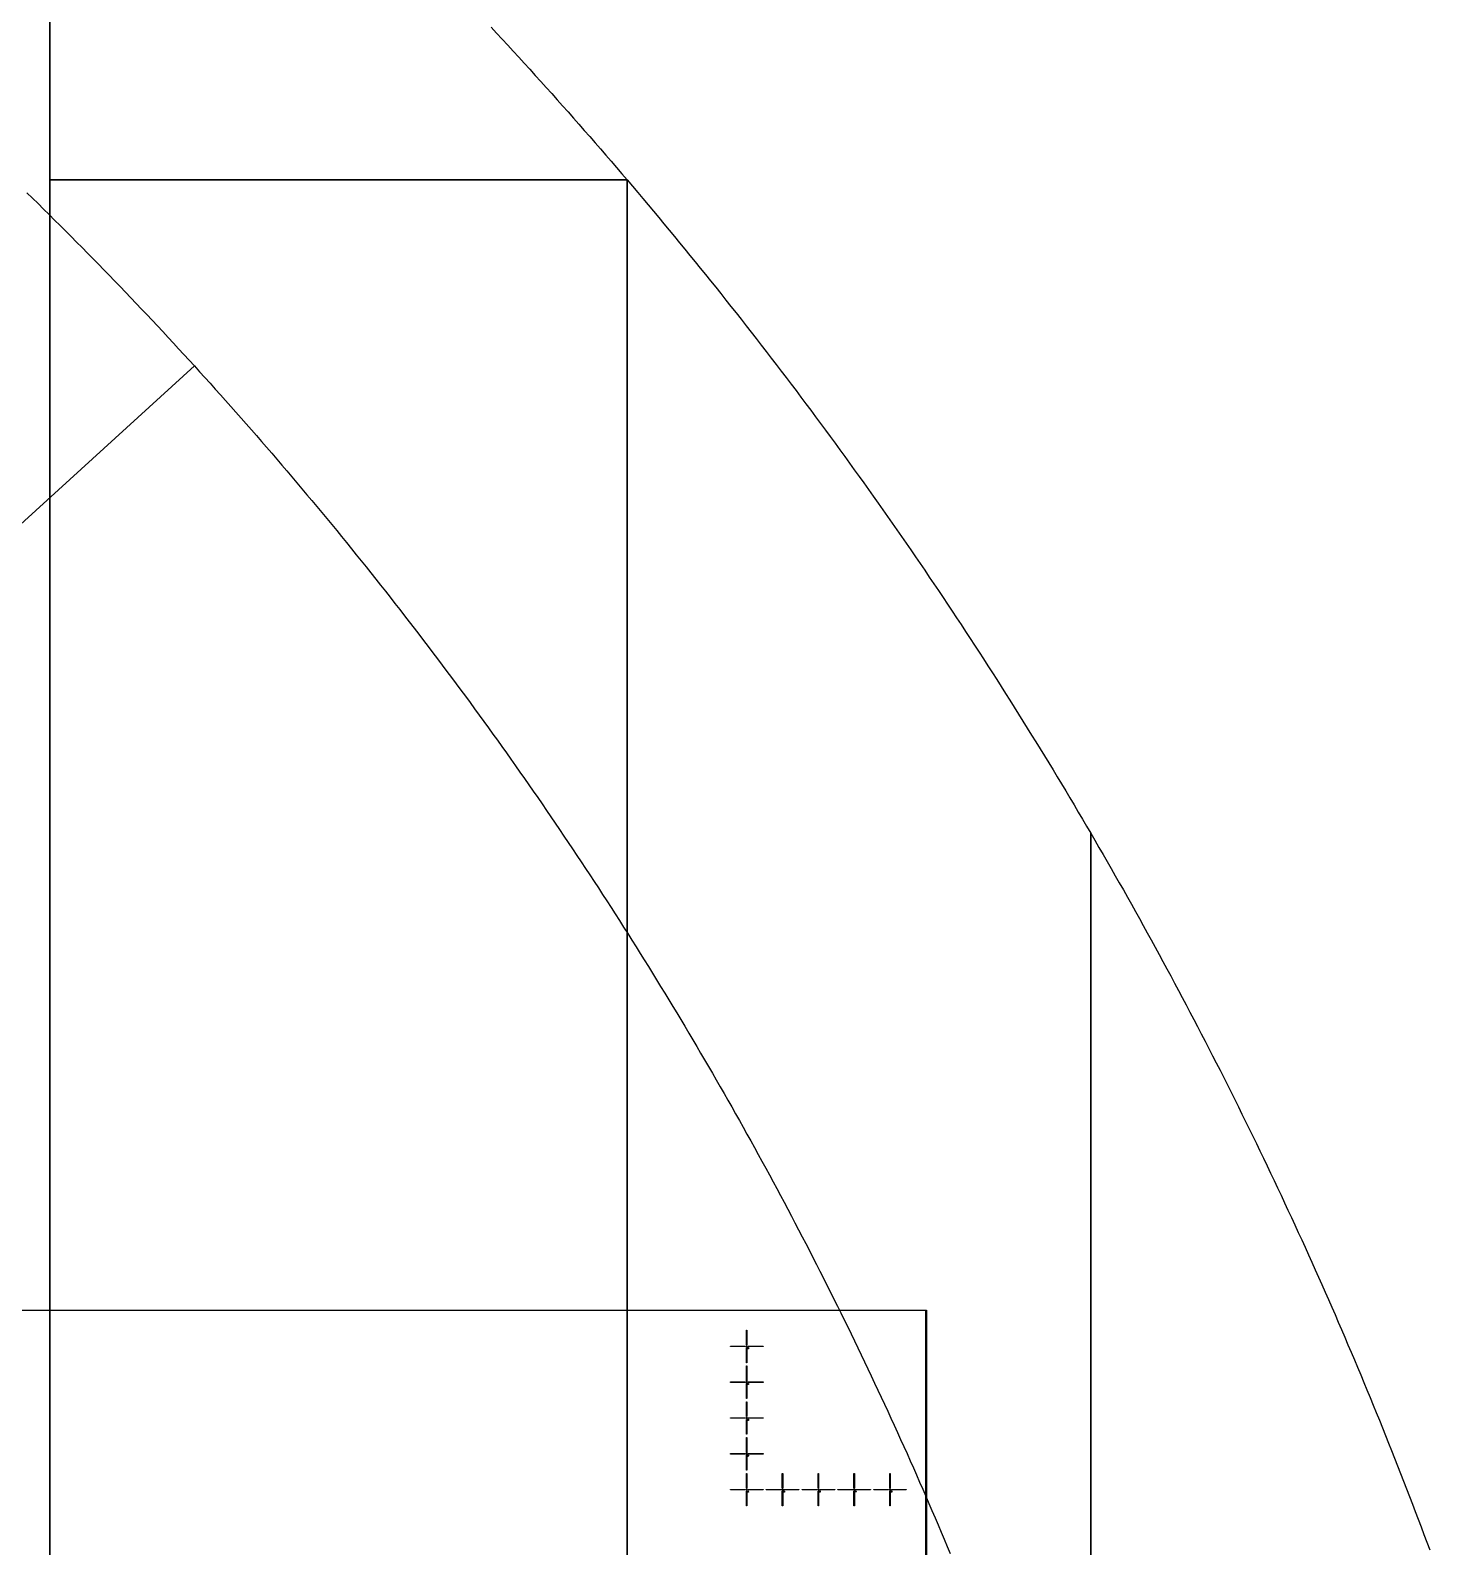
# Model space of a CAD drawing. Extents: x -25400 to 25400, y -24113 to 25400.
# Drawn here: x 16007 to 23821, y 8834 to 17302 of the extents above; entities that cross this region are included whole.
import ezdxf

# ---------------------------------------------------------------- set-up
doc = ezdxf.new("R2010")
doc.units = 0
for name, color, linetype in [('L0D0', 1, 'CONTINUOUS'), ('L1D0', 2, 'CONTINUOUS'), ('L3D0', 3, 'CONTINUOUS')]:
    doc.layers.add(name, color=color, linetype=linetype)

msp = doc.modelspace()

# ---------------------------------------------------------------- linework, layer by layer
at = {"layer": 'L0D0'}
for points in [[(16115.797, 19632.653), (16115.797, -19632.653)], [(18579.501, 17319.416), (18610.633, 17285.957), (18641.706, 17252.443), (18672.718, 17218.873), (18703.67, 17185.247), (18734.561, 17151.566), (18765.392, 17117.829), (18796.162, 17084.036), (18826.871, 17050.189), (18857.519, 17016.286), (18888.106, 16982.328), (18918.632, 16948.315), (18949.096, 16914.247), (18979.5, 16880.124), (19009.842, 16845.947), (19040.122, 16811.715), (19070.34, 16777.429), (19100.497, 16743.088), (19130.592, 16708.693), (19160.625, 16674.245), (19190.597, 16639.742), (19220.506, 16605.185), (19250.352, 16570.574), (19280.137, 16535.91), (19309.859, 16501.193), (19339.518, 16466.422), (16115.797, 16466.422), (16115.797, 19632.653)], [(16115.797, -19632.653), (16115.797, 16466.422), (19339.518, 16466.422), (19339.518, -16466.422)], [(19339.518, -16466.422), (19339.518, 16466.422), (19369.115, 16431.597), (19398.649, 16396.72), (19428.12, 16361.789), (19457.529, 16326.805), (19486.874, 16291.769), (19516.157, 16256.68), (19545.376, 16221.538), (19574.532, 16186.343), (19603.624, 16151.096), (19632.653, 16115.797), (19661.619, 16080.446), (19690.521, 16045.043), (19719.359, 16009.587), (19748.133, 15974.08), (19776.843, 15938.522), (19805.49, 15902.911), (19834.072, 15867.249), (19862.59, 15831.536), (19891.043, 15795.771), (19919.433, 15759.956), (19947.757, 15724.089), (19976.018, 15688.171), (20004.213, 15652.203), (20032.344, 15616.184), (20060.41, 15580.114), (20088.411, 15543.994), (20116.347, 15507.824), (20144.217, 15471.603), (20172.023, 15435.333), (20199.763, 15399.012), (20227.438, 15362.641), (20255.047, 15326.221), (20282.591, 15289.751), (20310.069, 15253.232), (20337.482, 15216.663), (20364.828, 15180.045), (20392.109, 15143.378), (20419.323, 15106.662), (20446.472, 15069.897), (20473.554, 15033.083), (20500.57, 14996.22), (20527.52, 14959.309), (20554.403, 14922.35), (20581.22, 14885.342), (20607.97, 14848.286), (20634.653, 14811.182), (20661.269, 14774.03), (20687.819, 14736.83), (20714.302, 14699.582), (20740.717, 14662.287), (20767.065, 14624.944), (20793.347, 14587.554), (20819.56, 14550.117), (20845.707, 14512.633), (20871.786, 14475.101), (20897.797, 14437.523), (20923.741, 14399.898), (20949.617, 14362.227), (20975.425, 14324.509), (21001.165, 14286.744), (21026.838, 14248.933), (21052.442, 14211.077), (21077.978, 14173.174), (21103.445, 14135.225), (21128.845, 14097.231), (21154.176, 14059.191), (21179.439, 14021.105), (21204.633, 13982.974), (21229.758, 13944.798), (21254.815, 13906.576), (21279.802, 13868.31), (21304.721, 13829.998), (21329.571, 13791.642), (21354.352, 13753.241), (21379.064, 13714.796), (21403.706, 13676.306), (21428.28, 13637.772), (21452.783, 13599.194), (21477.218, 13560.572), (21501.583, 13521.906), (21525.878, 13483.196), (21550.104, 13444.443), (21574.259, 13405.646), (21598.345, 13366.805), (21622.361, 13327.922), (21646.307, 13288.995), (21670.183, 13250.025), (21693.989, 13211.012), (21717.725, 13171.956), (21741.39, 13132.858), (21764.985, 13093.718), (21788.509, 13054.534), (21811.963, 13015.309), (21835.346, 12976.042), (21858.659, 12936.732), (21881.901, 12897.381), (21905.071, 12857.988), (21928.171, 12818.553), (21928.171, -12818.553)], [(15988.143, 16394.794), (16019.189, 16364.461), (16050.177, 16334.069), (16081.108, 16303.619), (16111.98, 16273.109), (16142.795, 16242.542), (16173.552, 16211.916), (16204.25, 16181.232), (16234.891, 16150.49), (16265.473, 16119.689), (16295.997, 16088.831), (16326.462, 16057.915), (16356.868, 16026.942), (16387.216, 15995.91), (16417.505, 15964.822), (16447.735, 15933.675), (16477.906, 15902.472), (16508.017, 15871.212), (16538.07, 15839.894), (16568.063, 15808.52), (16597.996, 15777.089), (16627.87, 15745.601), (16657.684, 15714.057), (16687.438, 15682.456), (16717.132, 15650.798), (16746.766, 15619.085), (16776.34, 15587.316), (16805.854, 15555.49), (16835.307, 15523.609), (16864.7, 15491.671), (16894.033, 15459.679), (16923.304, 15427.63), (0, 0)], [(0, 0), (16923.304, 15427.63), (16952.515, 15395.526), (16981.665, 15363.367), (17010.754, 15331.153), (17039.782, 15298.884), (17068.748, 15266.559), (17097.653, 15234.18), (17126.497, 15201.746), (17155.28, 15169.258), (17184, 15136.715), (17212.659, 15104.117), (17241.256, 15071.466), (17269.791, 15038.76), (17298.265, 15006), (17326.676, 14973.186), (17355.024, 14940.319), (17383.311, 14907.398), (17411.535, 14874.423), (17439.696, 14841.395), (17467.795, 14808.313), (17495.831, 14775.179), (17523.804, 14741.991), (17551.714, 14708.75), (17579.561, 14675.457), (17607.345, 14642.11), (17635.066, 14608.711), (17662.723, 14575.26), (17690.317, 14541.756), (17717.848, 14508.2), (17745.314, 14474.592), (17772.717, 14440.932), (17800.056, 14407.22), (17827.332, 14373.456), (17854.543, 14339.641), (17881.69, 14305.774), (17908.772, 14271.856), (17935.791, 14237.886), (17962.745, 14203.866), (17989.634, 14169.794), (18016.459, 14135.671), (18043.219, 14101.498), (18069.914, 14067.274), (18096.545, 14032.999), (18123.11, 13998.674), (18149.61, 13964.299), (18176.045, 13929.873), (18202.415, 13895.398), (18228.72, 13860.872), (18254.958, 13826.297), (18281.132, 13791.672), (18307.239, 13756.998), (18333.281, 13722.274), (18359.257, 13687.501), (18385.167, 13652.678), (18411.011, 13617.807), (18436.789, 13582.887), (18462.501, 13547.918), (18488.146, 13512.9), (18513.725, 13477.834), (18539.237, 13442.719), (18564.683, 13407.556), (18590.062, 13372.345), (18615.374, 13337.085), (18640.619, 13301.778), (18665.798, 13266.423), (18690.909, 13231.021), (18715.954, 13195.571), (18740.931, 13160.073), (18765.84, 13124.528), (18790.682, 13088.936), (18815.457, 13053.297), (18840.164, 13017.611), (18864.804, 12981.879), (18889.375, 12946.1), (18913.879, 12910.274), (18938.315, 12874.402), (18962.683, 12838.483), (18986.983, 12802.519), (19011.214, 12766.508), (19035.378, 12730.452), (19059.472, 12694.35), (19083.499, 12658.202), (19107.457, 12622.009), (19131.346, 12585.77), (19155.166, 12549.486), (19178.918, 12513.158), (19202.601, 12476.784), (19226.214, 12440.365), (19249.759, 12403.902), (19273.234, 12367.394), (19296.641, 12330.842), (19319.978, 12294.245), (19343.245, 12257.604), (19366.443, 12220.92), (19389.572, 12184.191), (19412.631, 12147.418), (19435.62, 12110.602), (19458.539, 12073.743), (19481.388, 12036.84), (19504.168, 11999.893), (19526.877, 11962.904), (19549.516, 11925.872), (19572.085, 11888.797), (19594.584, 11851.679), (19617.012, 11814.518), (19639.37, 11777.315), (19661.657, 11740.07), (19683.874, 11702.783), (19706.019, 11665.453), (19728.094, 11628.082), (19750.099, 11590.669), (19772.032, 11553.214), (19793.894, 11515.718), (19815.685, 11478.18), (19837.405, 11440.601), (19859.054, 11402.981), (19880.631, 11365.321), (19902.137, 11327.619), (19923.571, 11289.876), (19944.934, 11252.093), (19966.225, 11214.27), (19987.445, 11176.406), (20008.592, 11138.502), (20029.668, 11100.559), (20050.672, 11062.575), (20071.604, 11024.551), (20092.463, 10986.488), (20113.251, 10948.386), (20133.966, 10910.244), (20154.609, 10872.063), (20175.179, 10833.842), (20195.677, 10795.583), (20216.103, 10757.286), (20236.456, 10718.949), (20256.736, 10680.574), (20276.943, 10642.161), (20297.077, 10603.709), (20317.139, 10565.219), (20337.128, 10526.692), (20357.043, 10488.126), (20376.886, 10449.523), (20396.655, 10410.882), (20416.351, 10372.204), (20435.973, 10333.489), (20455.523, 10294.736), (20474.998, 10255.947), (20494.4, 10217.121), (20513.729, 10178.258), (20532.984, 10139.358), (20552.165, 10100.422), (20571.272, 10061.45), (20590.305, 10022.441), (20609.265, 9983.397), (20628.15, 9944.317), (20646.961, 9905.201), (20665.698, 9866.049), (20684.361, 9826.862), (20702.949, 9787.64), (20721.463, 9748.382), (20739.903, 9709.09), (20758.268, 9669.762), (20776.559, 9630.4), (20794.775, 9591.003), (20812.916, 9551.572), (20830.982, 9512.106), (20848.974, 9472.607), (20866.891, 9433.073), (20884.733, 9393.505), (20902.499, 9353.904), (20920.191, 9314.269), (20937.807, 9274.601), (20955.349, 9234.899), (20972.815, 9195.164), (20990.205, 9155.396), (21007.521, 9115.595), (21024.76, 9075.762), (21041.925, 9035.895), (21059.013, 8995.997), (21076.026, 8956.066), (21092.964, 8916.103), (21109.825, 8876.108), (21126.611, 8836.08), (21143.321, 8796.022)], [(21928.171, -12818.553), (21928.171, 12818.553), (21951.2, 12779.077), (21974.158, 12739.559), (21997.045, 12700), (22019.861, 12660.4), (22042.605, 12620.759), (22065.278, 12581.077), (22087.88, 12541.355), (22110.41, 12501.591), (22132.868, 12461.788), (22155.255, 12421.944), (22177.57, 12382.059), (22199.813, 12342.135), (22221.984, 12302.171), (22244.084, 12262.167), (22266.111, 12222.123), (22288.067, 12182.04), (22309.95, 12141.917), (22331.761, 12101.755), (22353.499, 12061.553), (22375.166, 12021.313), (22396.759, 11981.034), (22418.281, 11940.716), (22439.729, 11900.359), (22461.105, 11859.964), (22482.409, 11819.53), (22503.639, 11779.058), (22524.797, 11738.548), (22545.882, 11698), (22566.894, 11657.414), (22587.832, 11616.791), (22608.698, 11576.129), (22629.491, 11535.431), (22650.21, 11494.695), (22670.855, 11453.921), (22691.428, 11413.111), (22711.927, 11372.264), (22732.352, 11331.379), (22752.704, 11290.459), (22772.982, 11249.501), (22793.187, 11208.507), (22813.317, 11167.477), (22833.374, 11126.411), (22853.357, 11085.309), (22873.266, 11044.171), (22893.101, 11002.997), (22912.862, 10961.787), (22932.548, 10920.542), (22952.16, 10879.262), (22971.698, 10837.946), (22991.162, 10796.595), (23010.551, 10755.21), (23029.866, 10713.789), (23049.106, 10672.334), (23068.271, 10630.844), (23087.362, 10589.32), (23106.378, 10547.762), (23125.32, 10506.169), (23144.186, 10464.543), (23162.977, 10422.882), (23181.694, 10381.188), (23200.335, 10339.46), (23218.902, 10297.699), (23237.393, 10255.904), (23255.809, 10214.077), (23274.149, 10172.216), (23292.415, 10130.322), (23310.604, 10088.395), (23328.719, 10046.436), (23346.758, 10004.444), (23364.721, 9962.42), (23382.609, 9920.364), (23400.421, 9878.275), (23418.157, 9836.154), (23435.817, 9794.002), (23453.402, 9751.818), (23470.91, 9709.602), (23488.343, 9667.355), (23505.699, 9625.077), (23522.98, 9582.767), (23540.184, 9540.427), (23557.312, 9498.055), (23574.364, 9455.653), (23591.339, 9413.22), (23608.238, 9370.757), (23625.061, 9328.263), (23641.807, 9285.739), (23658.477, 9243.185), (23675.07, 9200.602), (23691.586, 9157.988), (23708.026, 9115.345), (23724.389, 9072.672), (23740.675, 9029.97), (23756.884, 8987.238), (23773.017, 8944.478), (23789.072, 8901.688), (23805.05, 8858.87), (23820.952, 8816.023)]]:
    msp.add_lwpolyline(points, dxfattribs=at)
at = {"layer": 'L1D0'}
for points in [[(20006.25, 9960.85), (20006.25, 10043.85), (20008.75, 10043.85), (20008.75, 9960.85)], [(19916.5, 9951.6), (19916.5, 9954.1), (19999.5, 9954.1), (19999.5, 9951.6)], [(20007.3, 9947.85), (20007.3, 9952.65), (20002.5, 9952.65), (20002.5, 9953.05), (20007.3, 9953.05), (20007.3, 9957.85), (20007.7, 9957.85), (20007.7, 9953.05), (20012.5, 9953.05), (20012.5, 9952.65), (20007.7, 9952.65), (20007.7, 9947.85)], [(20006.25, 9861.85), (20006.25, 9944.85), (20008.75, 9944.85), (20008.75, 9861.85)], [(20013.5, 9942.294), (20013.5, 9945.85), (20017.944, 9945.85), (20017.944, 9944.961), (20014.389, 9944.961), (20014.389, 9943.183), (20017.056, 9943.183), (20017.056, 9942.294)], [(20013.5, 9939.628), (20013.5, 9940.517), (20017.056, 9940.517), (20017.056, 9939.628)], [(20015.5, 9951.6), (20015.5, 9954.1), (20098.5, 9954.1), (20098.5, 9951.6)], [(20017.056, 9940.517), (20017.056, 9942.294), (20017.944, 9942.294), (20017.944, 9940.517)], [(20006.25, 9760.85), (20006.25, 9843.85), (20008.75, 9843.85), (20008.75, 9760.85)], [(19916.5, 9751.6), (19916.5, 9754.1), (19999.5, 9754.1), (19999.5, 9751.6)], [(20007.3, 9747.85), (20007.3, 9752.65), (20002.5, 9752.65), (20002.5, 9753.05), (20007.3, 9753.05), (20007.3, 9757.85), (20007.7, 9757.85), (20007.7, 9753.05), (20012.5, 9753.05), (20012.5, 9752.65), (20007.7, 9752.65), (20007.7, 9747.85)], [(20006.25, 9661.85), (20006.25, 9744.85), (20008.75, 9744.85), (20008.75, 9661.85)], [(20016.167, 9739.628), (20016.167, 9741.406), (20013.5, 9741.406), (20013.5, 9743.183), (20014.389, 9743.183), (20014.389, 9742.294), (20016.167, 9742.294), (20016.167, 9744.961), (20015.278, 9744.961), (20015.278, 9745.85), (20017.056, 9745.85), (20017.056, 9742.294), (20017.944, 9742.294), (20017.944, 9741.406), (20017.056, 9741.406), (20017.056, 9739.628)], [(20014.389, 9743.183), (20014.389, 9744.961), (20015.278, 9744.961), (20015.278, 9743.183)], [(20015.5, 9751.6), (20015.5, 9754.1), (20098.5, 9754.1), (20098.5, 9751.6)], [(20006.25, 9560.85), (20006.25, 9643.85), (20008.75, 9643.85), (20008.75, 9560.85)], [(19916.5, 9551.6), (19916.5, 9554.1), (19999.5, 9554.1), (19999.5, 9551.6)], [(20007.3, 9547.85), (20007.3, 9552.65), (20002.5, 9552.65), (20002.5, 9553.05), (20007.3, 9553.05), (20007.3, 9557.85), (20007.7, 9557.85), (20007.7, 9553.05), (20012.5, 9553.05), (20012.5, 9552.65), (20007.7, 9552.65), (20007.7, 9547.85)], [(20006.25, 9461.85), (20006.25, 9544.85), (20008.75, 9544.85), (20008.75, 9461.85)], [(20013.5, 9544.961), (20013.5, 9545.85), (20017.056, 9545.85), (20017.056, 9544.961)], [(20013.5, 9539.628), (20013.5, 9540.517), (20017.056, 9540.517), (20017.056, 9539.628)], [(20014.389, 9542.294), (20014.389, 9543.183), (20017.056, 9543.183), (20017.056, 9542.294)], [(20015.5, 9551.6), (20015.5, 9554.1), (20098.5, 9554.1), (20098.5, 9551.6)], [(20017.056, 9543.183), (20017.056, 9544.961), (20017.944, 9544.961), (20017.944, 9543.183)], [(20017.056, 9540.517), (20017.056, 9542.294), (20017.944, 9542.294), (20017.944, 9540.517)], [(20006.25, 9360.85), (20006.25, 9443.85), (20008.75, 9443.85), (20008.75, 9360.85)], [(19916.5, 9351.6), (19916.5, 9354.1), (19999.5, 9354.1), (19999.5, 9351.6)], [(20007.3, 9347.85), (20007.3, 9352.65), (20002.5, 9352.65), (20002.5, 9353.05), (20007.3, 9353.05), (20007.3, 9357.85), (20007.7, 9357.85), (20007.7, 9353.05), (20012.5, 9353.05), (20012.5, 9352.65), (20007.7, 9352.65), (20007.7, 9347.85)], [(20006.25, 9261.85), (20006.25, 9344.85), (20008.75, 9344.85), (20008.75, 9261.85)], [(20013.5, 9344.072), (20013.5, 9344.961), (20014.389, 9344.961), (20014.389, 9344.072)], [(20013.5, 9339.628), (20013.5, 9341.406), (20014.389, 9341.406), (20014.389, 9340.517), (20017.944, 9340.517), (20017.944, 9339.628)], [(20014.389, 9344.961), (20014.389, 9345.85), (20017.056, 9345.85), (20017.056, 9344.961)], [(20014.389, 9341.406), (20014.389, 9342.294), (20016.167, 9342.294), (20016.167, 9341.406)], [(20015.5, 9351.6), (20015.5, 9354.1), (20098.5, 9354.1), (20098.5, 9351.6)], [(20016.167, 9342.294), (20016.167, 9343.183), (20017.056, 9343.183), (20017.056, 9342.294)], [(20017.056, 9343.183), (20017.056, 9344.961), (20017.944, 9344.961), (20017.944, 9343.183)], [(20006.25, 9160.85), (20006.25, 9243.85), (20008.75, 9243.85), (20008.75, 9160.85)], [(20206.25, 9160.85), (20206.25, 9243.85), (20208.75, 9243.85), (20208.75, 9160.85)], [(20406.25, 9160.85), (20406.25, 9243.85), (20408.75, 9243.85), (20408.75, 9160.85)], [(20606.25, 9160.85), (20606.25, 9243.85), (20608.75, 9243.85), (20608.75, 9160.85)], [(20806.25, 9160.85), (20806.25, 9243.85), (20808.75, 9243.85), (20808.75, 9160.85)], [(19916.5, 9151.6), (19916.5, 9154.1), (19999.5, 9154.1), (19999.5, 9151.6)], [(20007.3, 9147.85), (20007.3, 9152.65), (20002.5, 9152.65), (20002.5, 9153.05), (20007.3, 9153.05), (20007.3, 9157.85), (20007.7, 9157.85), (20007.7, 9153.05), (20012.5, 9153.05), (20012.5, 9152.65), (20007.7, 9152.65), (20007.7, 9147.85)], [(20006.25, 9061.85), (20006.25, 9144.85), (20008.75, 9144.85), (20008.75, 9061.85)], [(20014.389, 9139.628), (20014.389, 9140.517), (20015.278, 9140.517), (20015.278, 9144.072), (20014.389, 9144.072), (20014.389, 9144.961), (20015.278, 9144.961), (20015.278, 9145.85), (20016.167, 9145.85), (20016.167, 9140.517), (20017.056, 9140.517), (20017.056, 9139.628)], [(20015.5, 9151.6), (20015.5, 9154.1), (20098.5, 9154.1), (20098.5, 9151.6)], [(20116.5, 9151.6), (20116.5, 9154.1), (20199.5, 9154.1), (20199.5, 9151.6)], [(20207.3, 9147.85), (20207.3, 9152.65), (20202.5, 9152.65), (20202.5, 9153.05), (20207.3, 9153.05), (20207.3, 9157.85), (20207.7, 9157.85), (20207.7, 9153.05), (20212.5, 9153.05), (20212.5, 9152.65), (20207.7, 9152.65), (20207.7, 9147.85)], [(20206.25, 9061.85), (20206.25, 9144.85), (20208.75, 9144.85), (20208.75, 9061.85)], [(20213.5, 9144.072), (20213.5, 9144.961), (20214.389, 9144.961), (20214.389, 9144.072)], [(20214.389, 9144.961), (20214.389, 9145.85), (20217.056, 9145.85), (20217.056, 9144.961)], [(20215.5, 9151.6), (20215.5, 9154.1), (20298.5, 9154.1), (20298.5, 9151.6)], [(20217.056, 9143.183), (20217.056, 9144.961), (20217.944, 9144.961), (20217.944, 9143.183)], [(20316.5, 9151.6), (20316.5, 9154.1), (20399.5, 9154.1), (20399.5, 9151.6)], [(20407.3, 9147.85), (20407.3, 9152.65), (20402.5, 9152.65), (20402.5, 9153.05), (20407.3, 9153.05), (20407.3, 9157.85), (20407.7, 9157.85), (20407.7, 9153.05), (20412.5, 9153.05), (20412.5, 9152.65), (20407.7, 9152.65), (20407.7, 9147.85)], [(20406.25, 9061.85), (20406.25, 9144.85), (20408.75, 9144.85), (20408.75, 9061.85)], [(20413.5, 9144.961), (20413.5, 9145.85), (20417.056, 9145.85), (20417.056, 9144.961)], [(20415.5, 9151.6), (20415.5, 9154.1), (20498.5, 9154.1), (20498.5, 9151.6)], [(20417.056, 9143.183), (20417.056, 9144.961), (20417.944, 9144.961), (20417.944, 9143.183)], [(20516.5, 9151.6), (20516.5, 9154.1), (20599.5, 9154.1), (20599.5, 9151.6)], [(20607.3, 9147.85), (20607.3, 9152.65), (20602.5, 9152.65), (20602.5, 9153.05), (20607.3, 9153.05), (20607.3, 9157.85), (20607.7, 9157.85), (20607.7, 9153.05), (20612.5, 9153.05), (20612.5, 9152.65), (20607.7, 9152.65), (20607.7, 9147.85)], [(20606.25, 9061.85), (20606.25, 9144.85), (20608.75, 9144.85), (20608.75, 9061.85)], [(20616.167, 9139.628), (20616.167, 9141.406), (20613.5, 9141.406), (20613.5, 9143.183), (20614.389, 9143.183), (20614.389, 9142.294), (20616.167, 9142.294), (20616.167, 9144.961), (20615.278, 9144.961), (20615.278, 9145.85), (20617.056, 9145.85), (20617.056, 9142.294), (20617.944, 9142.294), (20617.944, 9141.406), (20617.056, 9141.406), (20617.056, 9139.628)], [(20614.389, 9143.183), (20614.389, 9144.961), (20615.278, 9144.961), (20615.278, 9143.183)], [(20615.5, 9151.6), (20615.5, 9154.1), (20698.5, 9154.1), (20698.5, 9151.6)], [(20716.5, 9151.6), (20716.5, 9154.1), (20799.5, 9154.1), (20799.5, 9151.6)], [(20807.3, 9147.85), (20807.3, 9152.65), (20802.5, 9152.65), (20802.5, 9153.05), (20807.3, 9153.05), (20807.3, 9157.85), (20807.7, 9157.85), (20807.7, 9153.05), (20812.5, 9153.05), (20812.5, 9152.65), (20807.7, 9152.65), (20807.7, 9147.85)], [(20806.25, 9061.85), (20806.25, 9144.85), (20808.75, 9144.85), (20808.75, 9061.85)], [(20813.5, 9142.294), (20813.5, 9145.85), (20817.944, 9145.85), (20817.944, 9144.961), (20814.389, 9144.961), (20814.389, 9143.183), (20817.056, 9143.183), (20817.056, 9142.294)], [(20815.5, 9151.6), (20815.5, 9154.1), (20898.5, 9154.1), (20898.5, 9151.6)], [(20213.5, 9139.628), (20213.5, 9141.406), (20214.389, 9141.406), (20214.389, 9140.517), (20217.944, 9140.517), (20217.944, 9139.628)], [(20214.389, 9141.406), (20214.389, 9142.294), (20216.167, 9142.294), (20216.167, 9141.406)], [(20216.167, 9142.294), (20216.167, 9143.183), (20217.056, 9143.183), (20217.056, 9142.294)], [(20413.5, 9139.628), (20413.5, 9140.517), (20417.056, 9140.517), (20417.056, 9139.628)], [(20414.389, 9142.294), (20414.389, 9143.183), (20417.056, 9143.183), (20417.056, 9142.294)], [(20417.056, 9140.517), (20417.056, 9142.294), (20417.944, 9142.294), (20417.944, 9140.517)], [(20813.5, 9139.628), (20813.5, 9140.517), (20817.056, 9140.517), (20817.056, 9139.628)], [(20817.056, 9140.517), (20817.056, 9142.294), (20817.944, 9142.294), (20817.944, 9140.517)]]:
    msp.add_lwpolyline(points, close=True, dxfattribs=at)
at = {"layer": 'L3D0'}
for points in [[(-14007.5, 17158.85), (14007.5, 17158.85), (14007.5, 10155.85), (21010.5, 10155.85), (21010.5, -10856.15), (14007.5, -10856.15), (14007.5, -17859.15), (-14007.5, -17859.15)], [(-7001.5, 3152.85), (-1.5, 3152.85), (1.5, 3152.85), (7001.5, 3152.85), (7004.5, 3152.85), (14004.5, 3152.85), (14007.5, 3152.85), (21007.5, 3152.85), (21007.5, 10152.85), (14007.5, 10152.85), (14007.5, 3152.85), (14004.5, 3152.85), (14004.5, 10152.85), (7004.5, 10152.85), (7004.5, 3152.85), (7001.5, 3152.85), (7001.5, 10152.85), (1.5, 10152.85), (1.5, 3152.85), (-1.5, 3152.85), (-1.5, 10152.85), (-7001.5, 10152.85)]]:
    msp.add_lwpolyline(points, dxfattribs=at)

doc.saveas('drawing.dxf')
